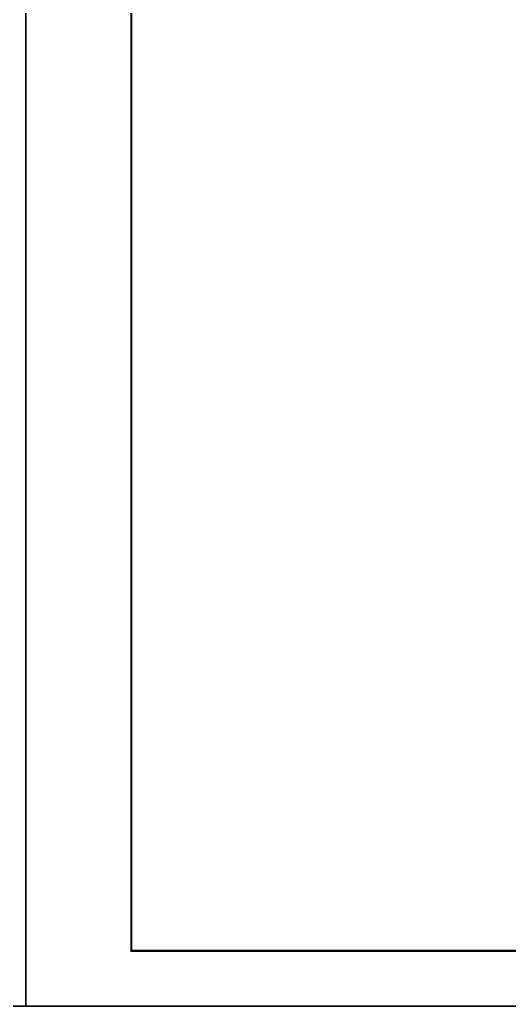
# Model space of a CAD drawing. Header units: millimetres. Extents: x 1336014 to 2939047, y -333549 to -60566.
# Drawn here: x 1477077 to 1478622, y -219540 to -216427 of the extents above; entities that cross this region are included whole.
import ezdxf

# ---------------------------------------------------------------- set-up
doc = ezdxf.new("R2010")
doc.units = ezdxf.units.MM
doc.header["$MEASUREMENT"] = 0
for name, color, linetype, lineweight in [('05.Text', 253, 'Continuous', 18), ('11.Khung bo', 32, 'Continuous', 50), ('12.Khung', 36, 'Continuous', 25)]:
    doc.layers.add(name, color=color, linetype=linetype, lineweight=lineweight)
doc.layers.add('Tpl_Bound', color=1, linetype='Continuous', plot=False)

# ---------------------------------------------------------------- blocks, each defined once
blk = doc.blocks.new('100')
at = {"layer": '11.Khung bo', "const_width": 26.7}
blk.add_lwpolyline([(1860913, -945240), (1860913, -916940), (1896063, -916940), (1896063, -945240)], close=True, dxfattribs=at)
blk.add_lwpolyline([(1860913, -945240), (1860913, -916940), (1896063, -916940), (1896063, -945240)], close=True, dxfattribs=at)
blk.add_lwpolyline([(1860913, -945240), (1860913, -916940), (1896063, -916940), (1896063, -945240)], close=True, dxfattribs=at)
at = {"layer": '12.Khung'}
blk.add_lwpolyline([(1901579, -945940), (1901579, -916240), (1859580, -916240), (1859580, -945940)], close=True, dxfattribs=at)
blk.add_lwpolyline([(1901579, -945940), (1901579, -916240), (1859580, -916240), (1859580, -945940)], close=True, dxfattribs=at)
blk.add_lwpolyline([(1901579, -945940), (1901579, -916240), (1859580, -916240), (1859580, -945940)], close=True, dxfattribs=at)

msp = doc.modelspace()

# ---------------------------------------------------------------- linework, layer by layer
at = {"layer": 'Tpl_Bound', "color": 1}
for points in [[(1466595.8, -219540.4), (1466595.8, -212115.5), (1477095.7, -212115.5), (1477095.7, -219540.4)], [(1477095.7, -219540.4), (1477095.7, -212115.5), (1487595.6, -212115.5), (1487595.6, -219540.4)]]:
    msp.add_lwpolyline(points, close=True, dxfattribs=at)

# ---------------------------------------------------------------- block references
at = {"layer": '05.Text', "xscale": 0.25, "yscale": 0.25, "zscale": 0.25}
for p in [(1001700.9, 16944.5), (1012200.8, 16944.5)]:
    msp.add_blockref('100', p, dxfattribs=at)

doc.saveas('drawing.dxf')
